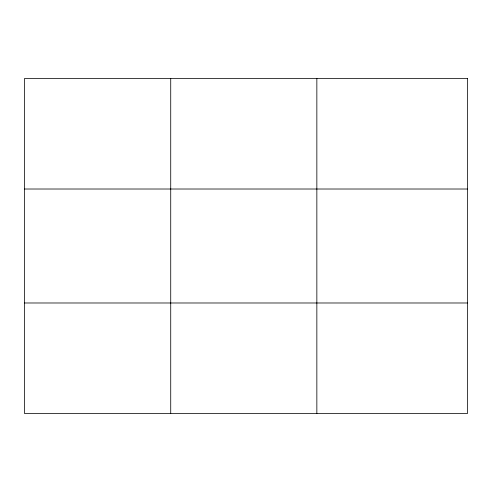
<?xml version="1.0" encoding="UTF-8"?>
<svg xmlns="http://www.w3.org/2000/svg" width="492" height="492" viewBox="0 0 492 492"><rect width="100%" height="100%" fill="white"/><g stroke="black" fill="none" stroke-linecap="round" stroke-linejoin="round"><path stroke-width="0.74" d="M170.724 78.4L170.724 413.6M316.848 78.4L316.848 413.6M24.6 189.014L467.4 189.014M24.6 302.986L467.4 302.986M467.4 78.4L467.4 413.6L24.6 413.6L24.6 78.4L467.4 78.4"/></g></svg>
